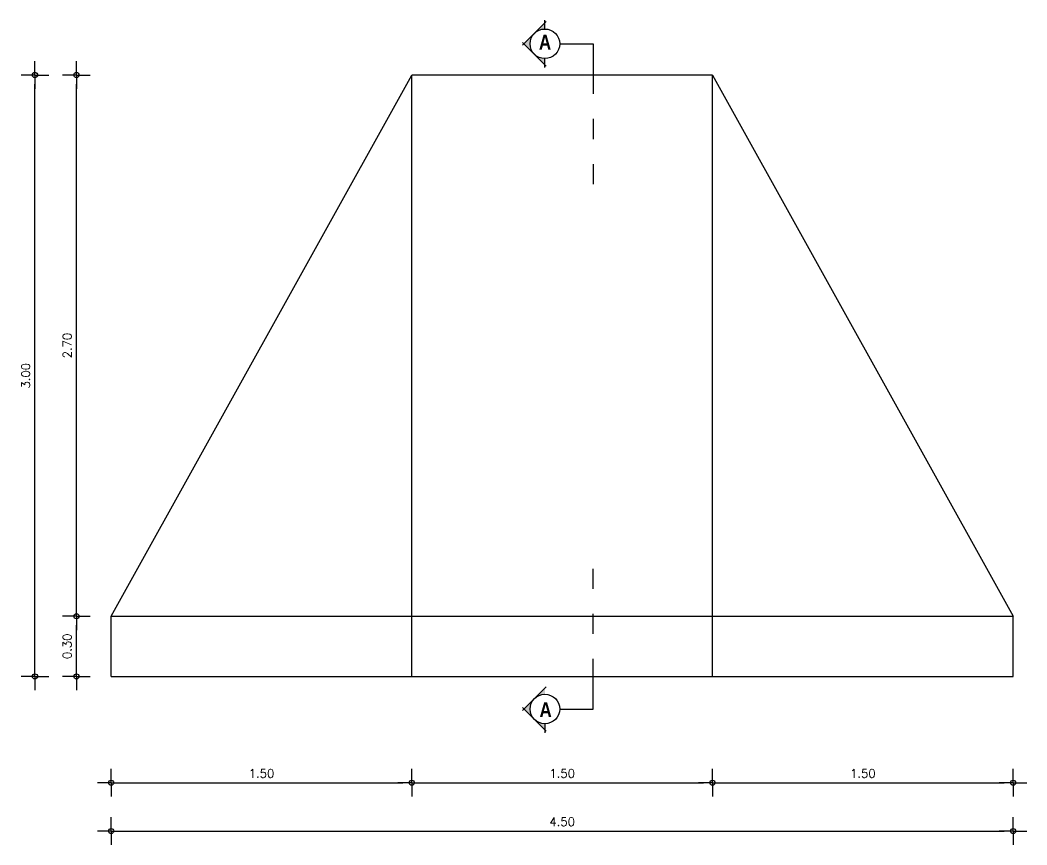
# Model space of a CAD drawing. Extents: x -599692 to 469028, y -9431878 to 9424999.
# Drawn here: x 2239.53 to 2244.56, y -421.73 to -417.61 of the extents above; entities that cross this region are included whole.
import ezdxf

# ---------------------------------------------------------------- set-up
doc = ezdxf.new("R2010")
doc.units = 0
doc.header["$LTSCALE"] = 0.5
doc.header["$MEASUREMENT"] = 0
doc.header["$PDMODE"] = 34
doc.linetypes.add('DIVIDE', pattern=[1.25, 0.5, -0.25, 0, -0.25, 0, -0.25])
doc.layers.get('0').update_dxf_attribs({"linetype": 'CONTINUOUS'})
doc.layers.get('DEFPOINTS').update_dxf_attribs({"linetype": 'CONTINUOUS'})
for name, color, linetype in [('COTAS', 2, 'CONTINUOUS'), ('P1', 1, 'CONTINUOUS'), ('P3', 3, 'CONTINUOUS'), ('P4', 6, 'CONTINUOUS'), ('TEXTO', 3, 'CONTINUOUS')]:
    doc.layers.add(name, color=color, linetype=linetype)
doc.styles.add('ARIAL', font='ARIALNB.TTF')
doc.styles.add('ROMANS', font='romans')
doc.dimstyles.new('BOLA50$0', dxfattribs={"dimscale": 0.5, "dimtxt": 0.25, "dimasz": 0.18, "dimexe": 0.18, "dimexo": 0.0625, "dimgap": 0.1, "dimtad": 1, "dimzin": 0, "dimdsep": 46, "dimtxsty": 'ROMANS', "dimblk1": 'BOLA', "dimblk2": 'BOLA', "dimsah": 1, "dimcen": 0.09, "dimse1": 1, "dimse2": 1, "dimclrt": 256, "dimadec": 0, "dimazin": 0, "dimtfac": 1, "dimtofl": 0, "dimtmove": 2, "dimatfit": 3, "dimldrblk": 'BOLA', "dimfxl": 1, "dimtolj": 1, "dimtzin": 0, "dimarcsym": 0})

# ---------------------------------------------------------------- blocks, each defined once
blk = doc.blocks.new('BOLA')
for q in [(0, 1.53), (-1.53, 0), (0, -1.53), (1.53, 0)]:
    blk.add_line((0, 0), q)
blk.add_circle((0, 0), 0.284)
blk = doc.blocks.new('*D420')
at = {"layer": 'COTAS', "color": 0, "lineweight": -2}
blk.add_line((2239.8149, -420.8432), (2239.8149, -420.6332), dxfattribs=at)
at = {"layer": 'DEFPOINTS', "color": 0}
for p in [(2239.8149, -420.5882), (2239.9881, -420.5882), (2239.9881, -420.8882)]:
    blk.add_point(p, dxfattribs=at)
at = {"layer": 'COTAS', "color": 0, "lineweight": -2, "xscale": 0.045, "yscale": 0.045, "zscale": 0.045}
for p, rotation in [((2239.8149, -420.5882), 90), ((2239.8149, -420.8882), 270)]:
    blk.add_blockref('BOLA', p, dxfattribs=dict(at, rotation=rotation))
at = {"layer": 'COTAS', "color": 2, "insert": (2239.7687, -420.7382), "char_height": 0.0425, "attachment_point": 5, "rotation": 90, "style": 'ROMANS'}
blk.add_mtext('\\A1;0.30', dxfattribs=at)
blk = doc.blocks.new('*D421')
at = {"layer": 'COTAS', "color": 0, "lineweight": -2}
blk.add_line((2239.8149, -420.5432), (2239.8149, -417.9332), dxfattribs=at)
at = {"layer": 'DEFPOINTS', "color": 0}
for p in [(2239.8149, -417.8882), (2241.4881, -417.8882), (2239.9881, -420.5882)]:
    blk.add_point(p, dxfattribs=at)
at = {"layer": 'COTAS', "color": 0, "lineweight": -2, "xscale": 0.045, "yscale": 0.045, "zscale": 0.045}
for p, rotation in [((2239.8149, -417.8882), 90), ((2239.8149, -420.5882), 270)]:
    blk.add_blockref('BOLA', p, dxfattribs=dict(at, rotation=rotation))
at = {"layer": 'COTAS', "color": 2, "insert": (2239.7687, -419.2382), "char_height": 0.0425, "attachment_point": 5, "rotation": 90, "style": 'ROMANS'}
blk.add_mtext('\\A1;2.70', dxfattribs=at)
blk = doc.blocks.new('*D422')
at = {"layer": 'COTAS', "color": 0, "lineweight": -2}
blk.add_line((2239.6082, -420.8432), (2239.6082, -417.9332), dxfattribs=at)
at = {"layer": 'DEFPOINTS', "color": 0}
for p in [(2239.6082, -417.8882), (2241.5571, -417.8882), (2240.0571, -420.8882)]:
    blk.add_point(p, dxfattribs=at)
at = {"layer": 'COTAS', "color": 0, "lineweight": -2, "xscale": 0.045, "yscale": 0.045, "zscale": 0.045}
for p, rotation in [((2239.6082, -417.8882), 90), ((2239.6082, -420.8882), 270)]:
    blk.add_blockref('BOLA', p, dxfattribs=dict(at, rotation=rotation))
at = {"layer": 'COTAS', "color": 2, "insert": (2239.562, -419.3882), "char_height": 0.0425, "attachment_point": 5, "rotation": 90, "style": 'ROMANS'}
blk.add_mtext('\\A1;3.00', dxfattribs=at)
blk = doc.blocks.new('*D423')
at = {"layer": 'COTAS', "color": 0, "lineweight": -2}
blk.add_line((2240.0331, -421.4186), (2241.4431, -421.4186), dxfattribs=at)
at = {"layer": 'DEFPOINTS', "color": 0}
for p in [(2239.9881, -420.8882), (2241.4881, -420.8882), (2241.4881, -421.4186)]:
    blk.add_point(p, dxfattribs=at)
at = {"layer": 'COTAS', "color": 0, "lineweight": -2, "xscale": 0.045, "yscale": 0.045, "zscale": 0.045, "rotation": 180}
blk.add_blockref('BOLA', (2239.9881, -421.4186), dxfattribs=at)
at = {"layer": 'COTAS', "color": 0, "lineweight": -2, "xscale": 0.045, "yscale": 0.045, "zscale": 0.045}
blk.add_blockref('BOLA', (2241.4881, -421.4186), dxfattribs=at)
at = {"layer": 'COTAS', "color": 2, "insert": (2240.7381, -421.3723), "char_height": 0.0425, "attachment_point": 5, "style": 'ROMANS'}
blk.add_mtext('\\A1;1.50', dxfattribs=at)
blk = doc.blocks.new('*D424')
at = {"layer": 'COTAS', "color": 0, "lineweight": -2}
blk.add_line((2241.5331, -421.4186), (2242.9431, -421.4186), dxfattribs=at)
at = {"layer": 'DEFPOINTS', "color": 0}
for p in [(2241.4881, -420.8882), (2242.9881, -420.8882), (2242.9881, -421.4186)]:
    blk.add_point(p, dxfattribs=at)
at = {"layer": 'COTAS', "color": 0, "lineweight": -2, "xscale": 0.045, "yscale": 0.045, "zscale": 0.045, "rotation": 180}
blk.add_blockref('BOLA', (2241.4881, -421.4186), dxfattribs=at)
at = {"layer": 'COTAS', "color": 0, "lineweight": -2, "xscale": 0.045, "yscale": 0.045, "zscale": 0.045}
blk.add_blockref('BOLA', (2242.9881, -421.4186), dxfattribs=at)
at = {"layer": 'COTAS', "color": 2, "insert": (2242.2381, -421.3723), "char_height": 0.0425, "attachment_point": 5, "style": 'ROMANS'}
blk.add_mtext('\\A1;1.50', dxfattribs=at)
blk = doc.blocks.new('*D425')
at = {"layer": 'COTAS', "color": 0, "lineweight": -2}
blk.add_line((2243.0331, -421.4186), (2244.4431, -421.4186), dxfattribs=at)
at = {"layer": 'DEFPOINTS', "color": 0}
for p in [(2242.9881, -420.8882), (2244.4881, -420.8882), (2244.4881, -421.4186)]:
    blk.add_point(p, dxfattribs=at)
at = {"layer": 'COTAS', "color": 0, "lineweight": -2, "xscale": 0.045, "yscale": 0.045, "zscale": 0.045, "rotation": 180}
blk.add_blockref('BOLA', (2242.9881, -421.4186), dxfattribs=at)
at = {"layer": 'COTAS', "color": 0, "lineweight": -2, "xscale": 0.045, "yscale": 0.045, "zscale": 0.045}
blk.add_blockref('BOLA', (2244.4881, -421.4186), dxfattribs=at)
at = {"layer": 'COTAS', "color": 2, "insert": (2243.7381, -421.3723), "char_height": 0.0425, "attachment_point": 5, "style": 'ROMANS'}
blk.add_mtext('\\A1;1.50', dxfattribs=at)
blk = doc.blocks.new('*D426')
at = {"layer": 'COTAS', "color": 0, "lineweight": -2}
blk.add_line((2240.0331, -421.6599), (2244.4431, -421.6599), dxfattribs=at)
at = {"layer": 'DEFPOINTS', "color": 0}
for p in [(2239.9881, -420.7004), (2244.4881, -420.7004), (2244.4881, -421.6599)]:
    blk.add_point(p, dxfattribs=at)
at = {"layer": 'COTAS', "color": 0, "lineweight": -2, "xscale": 0.045, "yscale": 0.045, "zscale": 0.045, "rotation": 180}
blk.add_blockref('BOLA', (2239.9881, -421.6599), dxfattribs=at)
at = {"layer": 'COTAS', "color": 0, "lineweight": -2, "xscale": 0.045, "yscale": 0.045, "zscale": 0.045}
blk.add_blockref('BOLA', (2244.4881, -421.6599), dxfattribs=at)
at = {"layer": 'COTAS', "color": 2, "insert": (2242.2381, -421.6136), "char_height": 0.0425, "attachment_point": 5, "style": 'ROMANS'}
blk.add_mtext('\\A1;4.50', dxfattribs=at)

msp = doc.modelspace()

# ---------------------------------------------------------------- hatches: boundary and pattern name
at = {"layer": 'P1'}
h = msp.add_hatch(color=256, dxfattribs=at)
h.paths.add_polyline_path([(2242.0999, -417.6804), (2242.0477, -417.7326), (2242.0999, -417.7849, -0.198912), (2242.0783, -417.7326, -0.198912)])
h.paths.add_polyline_path([(2242.0999, -417.7849), (2242.1521, -417.8371), (2242.1521, -417.8065, -0.198912)])
h.paths.add_polyline_path([(2242.1521, -417.6588), (2242.1521, -417.6282), (2242.0999, -417.6804, -0.198912)])
h = msp.add_hatch(color=256, dxfattribs=at)
h.paths.add_polyline_path([(2242.0999, -421.1031), (2242.0477, -421.0509), (2242.0999, -420.9987, 0.198912), (2242.0783, -421.0509, 0.198912)])
h.paths.add_polyline_path([(2242.0999, -420.9987), (2242.1521, -420.9465), (2242.1521, -420.977, 0.198912)])
h.paths.add_polyline_path([(2242.1521, -421.1247), (2242.1521, -421.1553), (2242.0999, -421.1031, 0.198912)])

# ---------------------------------------------------------------- linework, layer by layer
at = {"layer": 'P3'}
for p, q in [((2239.9881, -420.5882), (2241.4881, -417.8882)), ((2241.4881, -420.8882), (2241.4881, -417.8882)), ((2242.9881, -417.8882), (2241.4881, -417.8882)), ((2242.9881, -420.8882), (2242.9881, -417.8882)), ((2242.9881, -417.8882), (2244.4881, -420.5882)), ((2239.9881, -420.5882), (2244.4881, -420.5882)), ((2239.9881, -420.8882), (2239.9881, -420.5882)), ((2244.4881, -420.8882), (2244.4881, -420.5882)), ((2239.9881, -420.8882), (2244.4881, -420.8882))]:
    msp.add_line(p, q, dxfattribs=at)
at = {"layer": 'P4'}
for p, q in [((2242.0408, -417.7395), (2242.159, -417.6214)), ((2242.1521, -417.6588), (2242.1521, -417.6145)), ((2242.1521, -417.6588), (2242.1521, -417.6176)), ((2242.0408, -417.7258), (2242.159, -417.8439)), ((2242.1521, -417.8508), (2242.1521, -417.8065)), ((2242.0408, -421.0577), (2242.159, -420.9396)), ((2242.0408, -421.044), (2242.159, -421.1622)), ((2242.1521, -421.1247), (2242.1521, -421.1659)), ((2242.1521, -421.1247), (2242.1521, -421.169))]:
    msp.add_line(p, q, dxfattribs=at)
at = {"layer": 'P4', "linetype": 'DIVIDE'}
for p, q in [((2242.2259, -417.7326), (2242.3934, -417.7326)), ((2242.3934, -417.7326), (2242.3934, -418.4968)), ((2242.3934, -421.0509), (2242.3934, -420.3256)), ((2242.2259, -421.0509), (2242.3934, -421.0509))]:
    msp.add_line(p, q, dxfattribs=at)
at = {"layer": 'P4'}
for centre in [(2242.1521, -417.7326), (2242.1521, -421.0509)]:
    msp.add_circle(centre, 0.0738, dxfattribs=at)

# ---------------------------------------------------------------- texts
at = {"layer": 'TEXTO', "style": 'ARIAL', "text_generation_flag": 2}
for p in [(2242.1833, -417.7613), (2242.1863, -421.0911)]:
    msp.add_text('A', height=0.0738, dxfattribs=at).set_placement(p)

# ---------------------------------------------------------------- dimensions: what is measured, and where the dimension line sits
at = {"layer": 'COTAS', "color": 253}
for base, p1, p2, picture, middle in [((2239.6082, -417.8882), (2240.0571, -420.8882), (2241.5571, -417.8882), '*D422', (2239.562, -419.3882)), ((2239.8149, -417.8882), (2239.9881, -420.5882), (2241.4881, -417.8882), '*D421', (2239.7687, -419.2382)), ((2239.8149, -420.5882), (2239.9881, -420.8882), (2239.9881, -420.5882), '*D420', (2239.7687, -420.7382))]:
    dim = msp.add_linear_dim(base=base, p1=p1, p2=p2, angle=90, dimstyle='BOLA50$0', override={"dimscale": 0.25, "dimtxt": 0.17, "dimclre": 253, "dimclrt": 2}, dxfattribs=at)
    dim.commit()
    dim.dimension.update_dxf_attribs({"geometry": picture, "text_midpoint": middle})
for base, p1, p2, picture, middle in [((2244.4881, -421.6599), (2239.9881, -420.7004), (2244.4881, -420.7004), '*D426', (2242.2381, -421.6136)), ((2241.4881, -421.4186), (2239.9881, -420.8882), (2241.4881, -420.8882), '*D423', (2240.7381, -421.3723)), ((2242.9881, -421.4186), (2241.4881, -420.8882), (2242.9881, -420.8882), '*D424', (2242.2381, -421.3723)), ((2244.4881, -421.4186), (2242.9881, -420.8882), (2244.4881, -420.8882), '*D425', (2243.7381, -421.3723))]:
    dim = msp.add_linear_dim(base=base, p1=p1, p2=p2, dimstyle='BOLA50$0', override={"dimscale": 0.25, "dimtxt": 0.17, "dimclre": 253, "dimclrt": 2}, dxfattribs=at)
    dim.commit()
    dim.dimension.update_dxf_attribs({"geometry": picture, "text_midpoint": middle})

doc.saveas('drawing.dxf')
